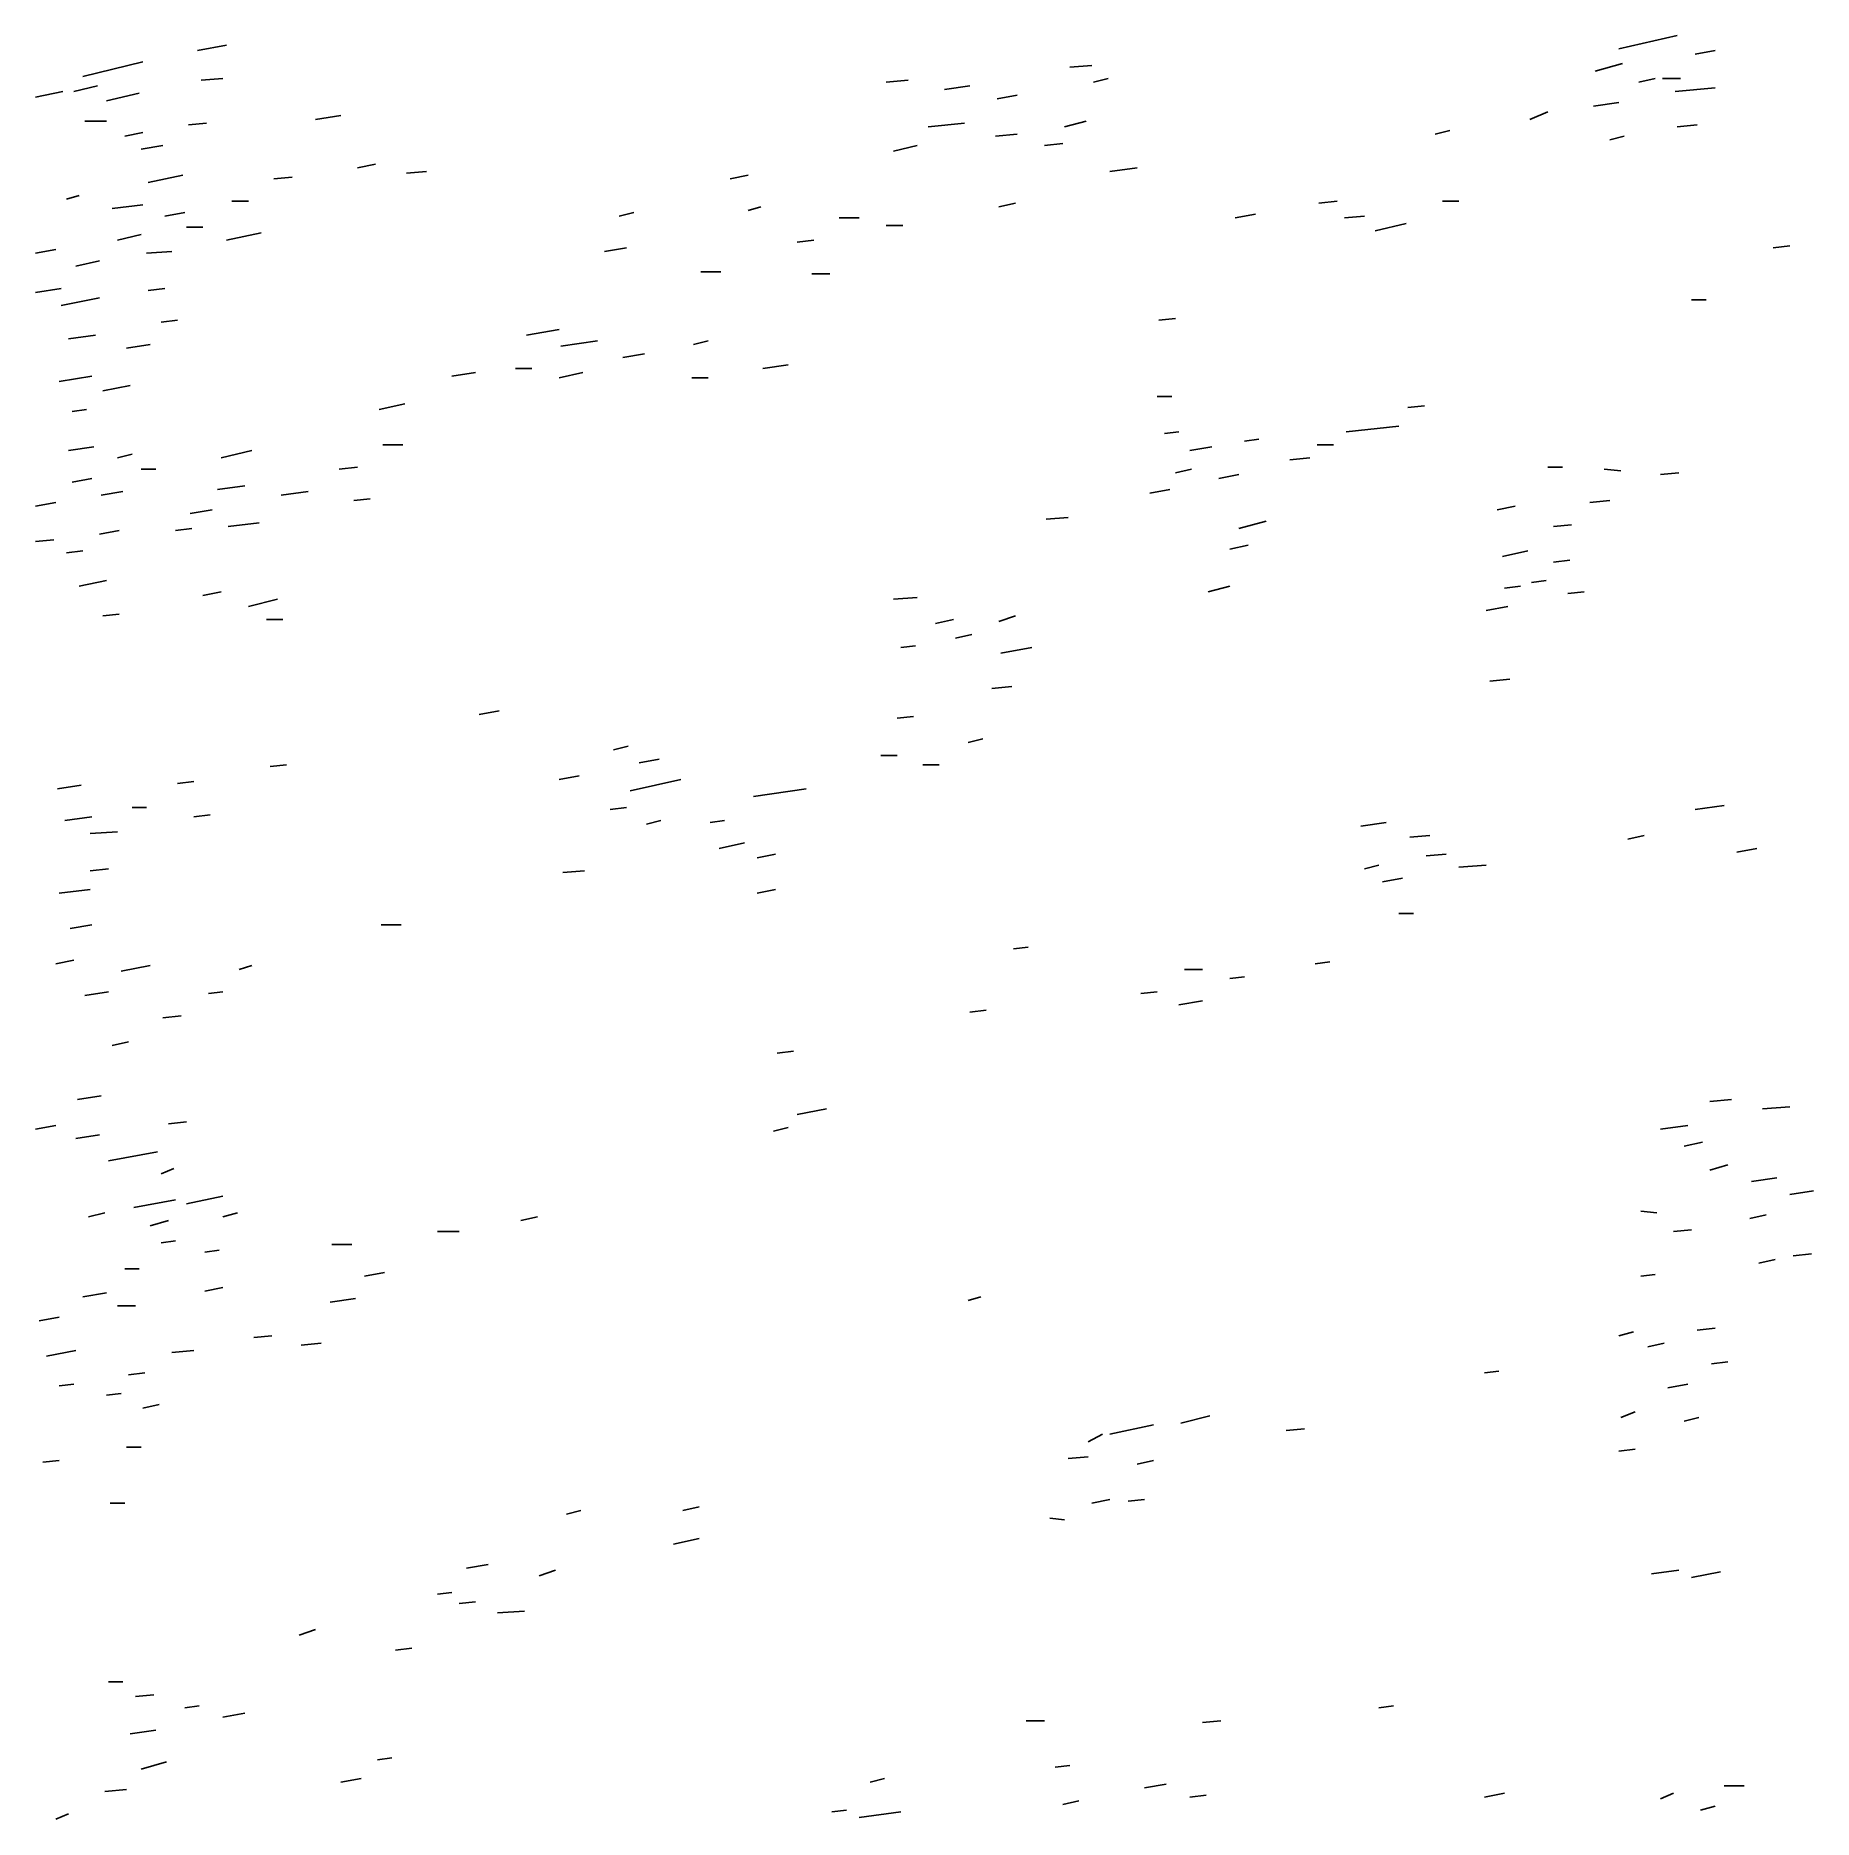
# Model space of a CAD drawing. Header units: inches. Extents: x 694000 to 694179, y 2178000 to 2178180.
import ezdxf

# ---------------------------------------------------------------- set-up
doc = ezdxf.new("R2010")
doc.units = ezdxf.units.IN
doc.header["$MEASUREMENT"] = 0

msp = doc.modelspace()

# ---------------------------------------------------------------- linework, layer by layer
for points in [[(694159.51, 2178178.41), (694165.37, 2178179.72)], [(694016.46, 2178178.22), (694019.39, 2178178.78)], [(694167.2, 2178177.85), (694169.21, 2178178.22)], [(694004.94, 2178175.6), (694010.98, 2178177.1)], [(694016.83, 2178175.23), (694019.02, 2178175.41)], [(694104.27, 2178176.54), (694106.46, 2178176.72)], [(694106.65, 2178175.04), (694108.11, 2178175.41)], [(694157.13, 2178176.16), (694159.88, 2178176.91)], [(694161.52, 2178175.04), (694163.17, 2178175.41)], [(694163.9, 2178175.41), (694165.73, 2178175.41)], [(694000.18, 2178173.54), (694002.93, 2178174.1)], [(694004.02, 2178174.1), (694006.4, 2178174.66)], [(694007.32, 2178173.17), (694010.61, 2178173.92)], [(694085.79, 2178175.04), (694087.99, 2178175.23)], [(694091.65, 2178174.29), (694094.21, 2178174.66)], [(694096.95, 2178173.35), (694098.96, 2178173.73)], [(694165.18, 2178174.1), (694169.21, 2178174.48)], [(694150.55, 2178171.29), (694152.38, 2178172.04)], [(694156.95, 2178172.61), (694159.51, 2178172.98)], [(694005.12, 2178171.11), (694007.32, 2178171.11)], [(694009.15, 2178169.61), (694010.98, 2178169.98)], [(694015.55, 2178170.73), (694017.38, 2178170.92)], [(694028.35, 2178171.29), (694030.91, 2178171.67)], [(694090, 2178170.55), (694093.66, 2178170.92)], [(694103.72, 2178170.55), (694105.91, 2178171.11)], [(694141.04, 2178169.8), (694142.5, 2178170.17)], [(694165.37, 2178170.55), (694167.38, 2178170.73)], [(694010.79, 2178168.3), (694012.99, 2178168.67)], [(694086.52, 2178168.11), (694088.9, 2178168.67)], [(694096.77, 2178169.61), (694098.96, 2178169.8)], [(694101.71, 2178168.67), (694103.54, 2178168.86)], [(694158.6, 2178169.24), (694160.06, 2178169.61)], [(694032.56, 2178166.43), (694034.39, 2178166.8)], [(694108.29, 2178166.05), (694111.04, 2178166.43)], [(694011.52, 2178164.93), (694015, 2178165.68)], [(694024.15, 2178165.3), (694025.98, 2178165.49)], [(694037.5, 2178165.87), (694039.51, 2178166.05)], [(694070.06, 2178165.3), (694071.89, 2178165.68)], [(694003.29, 2178163.25), (694004.57, 2178163.62)], [(694019.94, 2178163.06), (694021.59, 2178163.06)], [(694097.13, 2178162.5), (694098.78, 2178162.87)], [(694129.33, 2178162.87), (694131.16, 2178163.06)], [(694141.77, 2178163.06), (694143.41, 2178163.06)], [(694007.87, 2178162.31), (694010.98, 2178162.68)], [(694013.17, 2178161.56), (694015.18, 2178161.93)], [(694058.9, 2178161.56), (694060.37, 2178161.93)], [(694071.89, 2178162.12), (694073.17, 2178162.5)], [(694081.04, 2178161.37), (694083.05, 2178161.37)], [(694120.91, 2178161.37), (694122.93, 2178161.75)], [(694131.89, 2178161.37), (694133.9, 2178161.56)], [(694008.41, 2178159.13), (694010.79, 2178159.69)], [(694015.37, 2178160.44), (694017.01, 2178160.44)], [(694019.39, 2178159.13), (694022.87, 2178159.88)], [(694085.79, 2178160.62), (694087.44, 2178160.62)], [(694135, 2178160.06), (694138.11, 2178160.81)], [(694000.18, 2178157.82), (694002.2, 2178158.19)], [(694011.34, 2178157.82), (694013.9, 2178158)], [(694057.44, 2178158), (694059.63, 2178158.38)], [(694076.83, 2178158.94), (694078.48, 2178159.13)], [(694175.06, 2178158.38), (694176.71, 2178158.56)], [(694004.21, 2178156.51), (694006.59, 2178157.07)], [(694067.13, 2178155.94), (694069.15, 2178155.94)], [(694078.29, 2178155.76), (694080.12, 2178155.76)], [(694000.18, 2178153.88), (694002.74, 2178154.26)], [(694011.52, 2178154.07), (694013.17, 2178154.26)], [(694002.74, 2178152.57), (694006.59, 2178153.32)], [(694166.83, 2178153.14), (694168.29, 2178153.14)], [(694012.8, 2178150.89), (694014.45, 2178151.08)], [(694113.23, 2178151.08), (694114.88, 2178151.26)], [(694003.48, 2178149.2), (694006.22, 2178149.58)], [(694009.33, 2178148.27), (694011.71, 2178148.64)], [(694049.57, 2178149.58), (694052.87, 2178150.14)], [(694053.05, 2178148.46), (694056.71, 2178149.02)], [(694066.4, 2178148.64), (694067.87, 2178149.02)], [(694059.27, 2178147.33), (694061.46, 2178147.71)], [(694002.56, 2178144.9), (694005.85, 2178145.46)], [(694042.07, 2178145.46), (694044.45, 2178145.83)], [(694048.48, 2178146.21), (694050.12, 2178146.21)], [(694052.87, 2178145.27), (694055.24, 2178145.83)], [(694066.22, 2178145.27), (694067.87, 2178145.27)], [(694073.35, 2178146.21), (694075.91, 2178146.58)], [(694006.95, 2178143.96), (694009.7, 2178144.52)], [(694113.05, 2178143.4), (694114.51, 2178143.4)], [(694003.84, 2178141.9), (694005.3, 2178142.09)], [(694034.76, 2178142.09), (694037.32, 2178142.65)], [(694138.29, 2178142.28), (694139.94, 2178142.46)], [(694113.78, 2178139.66), (694115.24, 2178139.84)], [(694132.07, 2178139.84), (694137.38, 2178140.41)], [(694003.48, 2178137.97), (694006.04, 2178138.35)], [(694018.84, 2178137.22), (694021.95, 2178137.97)], [(694035.12, 2178138.53), (694037.13, 2178138.53)], [(694116.34, 2178137.97), (694118.54, 2178138.35)], [(694121.83, 2178138.91), (694123.29, 2178139.1)], [(694129.15, 2178138.53), (694130.79, 2178138.53)], [(694008.41, 2178137.22), (694009.88, 2178137.6)], [(694010.79, 2178136.1), (694012.26, 2178136.1)], [(694030.73, 2178136.1), (694032.56, 2178136.29)], [(694114.88, 2178135.73), (694116.52, 2178136.1)], [(694126.4, 2178137.04), (694128.41, 2178137.22)], [(694152.38, 2178136.29), (694153.84, 2178136.29)], [(694158.05, 2178136.1), (694159.7, 2178135.91)], [(694003.84, 2178134.79), (694005.85, 2178135.16)], [(694018.48, 2178134.04), (694021.22, 2178134.42)], [(694119.27, 2178135.16), (694121.28, 2178135.54)], [(694163.72, 2178135.54), (694165.55, 2178135.73)], [(694000.18, 2178132.36), (694002.2, 2178132.73)], [(694006.77, 2178133.48), (694008.96, 2178133.85)], [(694024.88, 2178133.48), (694027.62, 2178133.85)], [(694032.2, 2178132.92), (694033.84, 2178133.1)], [(694112.32, 2178133.67), (694114.33, 2178134.04)], [(694147.26, 2178131.98), (694149.09, 2178132.36)], [(694156.59, 2178132.73), (694158.6, 2178132.92)], [(694015.73, 2178131.61), (694017.93, 2178131.98)], [(694019.57, 2178130.3), (694022.68, 2178130.67)], [(694101.89, 2178131.05), (694104.09, 2178131.23)], [(694121.28, 2178130.11), (694124.02, 2178130.86)], [(694152.93, 2178130.3), (694154.76, 2178130.48)], [(694000.18, 2178128.8), (694002.01, 2178128.99)], [(694006.59, 2178129.55), (694008.6, 2178129.92)], [(694014.27, 2178129.92), (694015.91, 2178130.11)], [(694003.29, 2178127.68), (694004.94, 2178127.86)], [(694120.37, 2178128.05), (694122.2, 2178128.42)], [(694147.8, 2178127.3), (694150.37, 2178127.86)], [(694152.93, 2178126.74), (694154.57, 2178126.93)], [(694004.57, 2178124.31), (694007.32, 2178124.87)], [(694017.01, 2178123.37), (694018.84, 2178123.74)], [(694118.17, 2178123.74), (694120.37, 2178124.31)], [(694147.99, 2178124.12), (694149.63, 2178124.31)], [(694150.73, 2178124.68), (694152.2, 2178124.87)], [(694154.39, 2178123.56), (694156.04, 2178123.74)], [(694006.95, 2178121.31), (694008.6, 2178121.5)], [(694021.59, 2178122.25), (694024.51, 2178123)], [(694086.52, 2178123), (694088.9, 2178123.18)], [(694146.16, 2178121.87), (694148.35, 2178122.25)], [(694023.41, 2178120.94), (694025.06, 2178120.94)], [(694090.73, 2178120.56), (694092.56, 2178120.94)], [(694097.13, 2178120.75), (694098.78, 2178121.31)], [(694087.26, 2178118.13), (694088.72, 2178118.32)], [(694092.74, 2178119.06), (694094.39, 2178119.44)], [(694097.32, 2178117.57), (694100.43, 2178118.13)], [(694146.52, 2178114.76), (694148.54, 2178114.95)], [(694096.4, 2178114.01), (694098.41, 2178114.2)], [(694044.82, 2178111.39), (694046.83, 2178111.76)], [(694086.89, 2178111.01), (694088.54, 2178111.2)], [(694094.02, 2178108.58), (694095.49, 2178108.95)], [(694058.35, 2178107.83), (694059.82, 2178108.21)], [(694085.24, 2178107.27), (694086.89, 2178107.27)], [(694023.78, 2178106.15), (694025.43, 2178106.33)], [(694060.91, 2178106.52), (694062.93, 2178106.9)], [(694089.45, 2178106.33), (694091.1, 2178106.33)], [(694002.38, 2178103.9), (694004.76, 2178104.27)], [(694014.45, 2178104.46), (694016.1, 2178104.65)], [(694052.87, 2178104.84), (694054.88, 2178105.21)], [(694060, 2178103.71), (694065.12, 2178104.84)], [(694072.44, 2178103.15), (694077.74, 2178103.9)], [(694009.88, 2178102.03), (694011.34, 2178102.03)], [(694057.99, 2178101.84), (694059.63, 2178102.03)], [(694167.2, 2178101.84), (694170.12, 2178102.22)], [(694003.11, 2178100.72), (694005.85, 2178101.09)], [(694016.1, 2178101.09), (694017.74, 2178101.28)], [(694061.65, 2178100.34), (694063.11, 2178100.72)], [(694068.05, 2178100.53), (694069.51, 2178100.72)], [(694133.54, 2178100.16), (694136.1, 2178100.53)], [(694005.67, 2178099.41), (694008.41, 2178099.59)], [(694068.96, 2178097.91), (694071.52, 2178098.47)], [(694138.48, 2178099.03), (694140.49, 2178099.22)], [(694160.43, 2178098.85), (694162.07, 2178099.22)], [(694072.8, 2178096.97), (694074.63, 2178097.35)], [(694140.12, 2178097.16), (694142.13, 2178097.35)], [(694171.4, 2178097.54), (694173.41, 2178097.91)], [(694005.67, 2178095.66), (694007.5, 2178095.85)], [(694053.23, 2178095.48), (694055.43, 2178095.66)], [(694133.9, 2178095.85), (694135.37, 2178096.22)], [(694135.73, 2178094.54), (694137.74, 2178094.91)], [(694143.41, 2178096.04), (694146.16, 2178096.22)], [(694002.56, 2178093.42), (694005.67, 2178093.79)], [(694072.8, 2178093.42), (694074.63, 2178093.79)], [(694137.38, 2178091.36), (694138.84, 2178091.36)], [(694003.66, 2178089.86), (694005.85, 2178090.23)], [(694034.94, 2178090.23), (694036.95, 2178090.23)], [(694098.6, 2178087.8), (694100.06, 2178087.99)], [(694002.2, 2178086.3), (694004.02, 2178086.68)], [(694008.78, 2178085.55), (694011.71, 2178086.12)], [(694020.67, 2178085.74), (694021.95, 2178086.12)], [(694115.79, 2178085.74), (694117.62, 2178085.74)], [(694128.96, 2178086.3), (694130.43, 2178086.49)], [(694120.37, 2178084.81), (694121.83, 2178084.99)], [(694005.12, 2178083.12), (694007.5, 2178083.49)], [(694017.56, 2178083.31), (694019.02, 2178083.49)], [(694111.4, 2178083.31), (694113.05, 2178083.49)], [(694115.24, 2178082.18), (694117.62, 2178082.56)], [(694012.99, 2178080.87), (694014.82, 2178081.06)], [(694094.21, 2178081.44), (694095.85, 2178081.62)], [(694007.87, 2178078.07), (694009.51, 2178078.44)], [(694074.82, 2178077.32), (694076.46, 2178077.5)], [(694004.39, 2178072.64), (694006.77, 2178073.01)], [(694076.83, 2178071.14), (694079.76, 2178071.7)], [(694168.66, 2178072.45), (694170.85, 2178072.64)], [(694173.96, 2178071.7), (694176.71, 2178071.89)], [(694000.18, 2178069.64), (694002.2, 2178070.02)], [(694013.54, 2178070.2), (694015.37, 2178070.39)], [(694074.45, 2178069.45), (694075.91, 2178069.83)], [(694163.72, 2178069.64), (694166.46, 2178070.02)], [(694004.21, 2178068.71), (694006.59, 2178069.08)], [(694166.1, 2178067.96), (694167.93, 2178068.33)], [(694007.5, 2178066.46), (694012.44, 2178067.39)], [(694168.66, 2178065.52), (694170.49, 2178066.08)], [(694012.8, 2178065.15), (694014.09, 2178065.71)], [(694172.87, 2178064.4), (694175.43, 2178064.77)], [(694010.06, 2178061.78), (694014.27, 2178062.53)], [(694015.37, 2178062.15), (694019.02, 2178062.9)], [(694176.71, 2178063.09), (694179.09, 2178063.46)], [(694005.49, 2178060.84), (694007.13, 2178061.22)], [(694011.71, 2178059.91), (694013.54, 2178060.47)], [(694019.02, 2178060.84), (694020.49, 2178061.22)], [(694049.02, 2178060.47), (694050.67, 2178060.84)], [(694161.71, 2178061.4), (694163.35, 2178061.22)], [(694172.68, 2178060.66), (694174.33, 2178061.03)], [(694040.61, 2178059.34), (694042.8, 2178059.34)], [(694165, 2178059.34), (694166.83, 2178059.53)], [(694012.8, 2178058.22), (694014.27, 2178058.41)], [(694017.2, 2178057.29), (694018.66, 2178057.47)], [(694030, 2178058.03), (694032.01, 2178058.03)], [(694177.07, 2178056.91), (694178.9, 2178057.1)], [(694009.15, 2178055.6), (694010.61, 2178055.6)], [(694033.29, 2178054.85), (694035.3, 2178055.23)], [(694173.6, 2178056.16), (694175.24, 2178056.54)], [(694017.2, 2178053.35), (694019.02, 2178053.73)], [(694161.71, 2178054.85), (694163.17, 2178055.04)], [(694004.94, 2178052.79), (694007.32, 2178053.17)], [(694008.41, 2178051.86), (694010.24, 2178051.86)], [(694029.82, 2178052.23), (694032.38, 2178052.61)], [(694094.02, 2178052.42), (694095.3, 2178052.79)], [(694000.55, 2178050.36), (694002.56, 2178050.73)], [(694022.13, 2178048.67), (694023.96, 2178048.86)], [(694026.89, 2178047.93), (694028.9, 2178048.11)], [(694159.51, 2178048.86), (694160.98, 2178049.24)], [(694162.44, 2178047.74), (694164.09, 2178048.11)], [(694167.38, 2178049.42), (694169.21, 2178049.61)], [(694001.28, 2178046.8), (694004.21, 2178047.36)], [(694013.9, 2178047.18), (694016.1, 2178047.36)], [(694168.84, 2178046.05), (694170.49, 2178046.24)], [(694009.51, 2178044.93), (694011.16, 2178045.12)], [(694145.98, 2178045.12), (694147.44, 2178045.3)], [(694002.56, 2178043.81), (694004.02, 2178043.99)], [(694007.32, 2178042.87), (694008.78, 2178043.06)], [(694164.45, 2178043.62), (694166.46, 2178043.99)], [(694010.98, 2178041.56), (694012.62, 2178041.93)], [(694115.43, 2178040.06), (694118.35, 2178040.81)], [(694159.7, 2178040.62), (694161.16, 2178041.19)], [(694106.1, 2178038.19), (694107.56, 2178038.94)], [(694108.29, 2178038.94), (694112.68, 2178039.88)], [(694126.04, 2178039.31), (694127.87, 2178039.5)], [(694166.1, 2178040.25), (694167.56, 2178040.62)], [(694009.33, 2178037.63), (694010.79, 2178037.63)], [(694159.51, 2178037.25), (694161.16, 2178037.44)], [(694000.91, 2178036.13), (694002.56, 2178036.32)], [(694104.09, 2178036.51), (694106.1, 2178036.69)], [(694111.04, 2178035.94), (694112.68, 2178036.32)], [(694007.68, 2178032.01), (694009.15, 2178032.01)], [(694106.46, 2178032.01), (694108.29, 2178032.39)], [(694110.12, 2178032.2), (694111.77, 2178032.39)], [(694053.6, 2178030.89), (694055.06, 2178031.26)], [(694065.3, 2178031.26), (694066.95, 2178031.64)], [(694102.26, 2178030.51), (694103.72, 2178030.33)], [(694064.39, 2178027.89), (694066.95, 2178028.46)], [(694043.54, 2178025.46), (694045.73, 2178025.83)], [(694050.85, 2178024.71), (694052.5, 2178025.27)], [(694162.8, 2178024.9), (694165.55, 2178025.27)], [(694166.83, 2178024.52), (694169.76, 2178025.09)], [(694040.61, 2178022.84), (694042.07, 2178023.03)], [(694042.8, 2178021.9), (694044.45, 2178022.09)], [(694046.65, 2178020.97), (694049.39, 2178021.15)], [(694026.71, 2178018.72), (694028.35, 2178019.28)], [(694036.4, 2178017.22), (694038.05, 2178017.41)], [(694007.5, 2178014.04), (694008.96, 2178014.04)], [(694010.24, 2178012.54), (694012.07, 2178012.73)], [(694015.18, 2178011.42), (694016.65, 2178011.61)], [(694019.02, 2178010.48), (694021.22, 2178010.86)], [(694135.37, 2178011.42), (694136.83, 2178011.61)], [(694009.7, 2178008.8), (694012.26, 2178009.17)], [(694099.88, 2178010.11), (694101.71, 2178010.11)], [(694117.62, 2178009.92), (694119.45, 2178010.11)], [(694010.79, 2178005.24), (694013.35, 2178005.99)], [(694034.57, 2178006.18), (694036.04, 2178006.37)], [(694102.8, 2178005.43), (694104.27, 2178005.62)], [(694007.13, 2178003), (694009.33, 2178003.18)], [(694030.91, 2178003.93), (694032.93, 2178004.31)], [(694084.15, 2178003.93), (694085.61, 2178004.31)], [(694111.77, 2178003.37), (694113.96, 2178003.74)], [(694170.12, 2178003.56), (694172.13, 2178003.56)], [(694103.54, 2178001.68), (694105.18, 2178002.06)], [(694116.34, 2178002.43), (694117.99, 2178002.62)], [(694145.98, 2178002.43), (694147.99, 2178002.81)], [(694163.72, 2178002.25), (694165, 2178002.81)], [(694167.74, 2178001.12), (694169.21, 2178001.5)], [(694002.2, 2178000.19), (694003.48, 2178000.75)], [(694080.3, 2178000.94), (694081.77, 2178001.12)], [(694083.05, 2178000.37), (694087.26, 2178000.94)]]:
    msp.add_lwpolyline(points)

doc.saveas('drawing.dxf')
